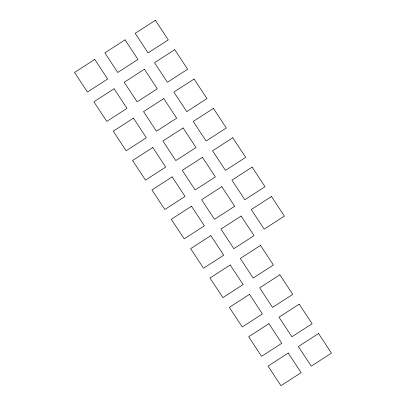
<?xml version="1.0" encoding="UTF-8"?>
<svg xmlns="http://www.w3.org/2000/svg" width="406" height="406" viewBox="0 0 406 406"><rect width="100%" height="100%" fill="white"/><g stroke="black" fill="none" stroke-linecap="round" stroke-linejoin="round"><path stroke-width="0.61" d="M94.75 59.413L74.542 72.451L87.442 92.025L107.651 78.992L94.75 59.413M125.063 39.854L104.855 52.892L117.755 72.471L137.964 59.433L125.063 39.854M155.376 20.3L135.168 33.338L148.068 52.917L168.277 39.879L155.376 20.3M114.101 88.777L93.893 101.815L106.788 121.394L127.002 108.356L114.101 88.777M144.414 69.223L124.206 82.261L137.106 101.84L157.315 88.802L144.414 69.223M174.727 49.669L154.519 62.707L167.419 82.281L187.628 69.243L174.727 49.669M133.447 118.146L113.238 131.184L126.139 150.763L146.348 137.725L133.447 118.146M163.765 98.592L143.551 111.63L156.452 131.204L176.661 118.166L163.765 98.592M194.078 79.033L173.869 92.071L186.765 111.65L206.974 98.612L194.078 79.033M152.798 147.515L132.589 160.553L145.49 180.127L165.699 167.089L152.798 147.515M183.111 127.956L162.902 140.994L175.803 160.573L196.012 147.535L183.111 127.956M213.424 108.402L193.215 121.44L206.116 141.019L226.325 127.981L213.424 108.402M172.149 176.879L151.94 189.917L164.841 209.496L185.05 196.458L172.149 176.879M202.462 157.325L182.253 170.363L195.154 189.942L215.363 176.904L202.462 157.325M232.775 137.771L212.566 150.809L225.467 170.383L245.676 157.345L232.775 137.771M191.5 206.248L171.291 219.286L184.187 238.865L204.396 225.827L191.5 206.248M221.813 186.694L201.604 199.732L214.5 219.306L234.709 206.268L221.813 186.694M252.126 167.135L231.917 180.173L244.818 199.752L265.027 186.714L252.126 167.135M210.846 235.617L190.637 248.655L203.538 268.229L223.747 255.191L210.846 235.617M241.159 216.058L220.95 229.096L233.851 248.675L254.06 235.637L241.159 216.058M271.472 196.504L251.263 209.542L264.164 229.121L284.373 216.083L271.472 196.504M230.197 264.981L209.988 278.019L222.889 297.598L243.098 284.56L230.197 264.981M260.51 245.427L240.301 258.465L253.202 278.044L273.411 265.006L260.51 245.427M249.548 294.35L229.339 307.388L242.235 326.967L262.449 313.929L249.548 294.35M279.861 274.796L259.652 287.834L272.553 307.408L292.762 294.37L279.861 274.796M268.894 323.719L248.685 336.757L261.586 356.331L281.794 343.293L268.894 323.719M299.212 304.16L278.998 317.198L291.899 336.777L312.107 323.739L299.212 304.16M288.245 353.083L268.036 366.121L280.937 385.7L301.145 372.662L288.245 353.083M318.558 333.529L298.349 346.567L311.25 366.146L331.458 353.108L318.558 333.529"/></g></svg>
